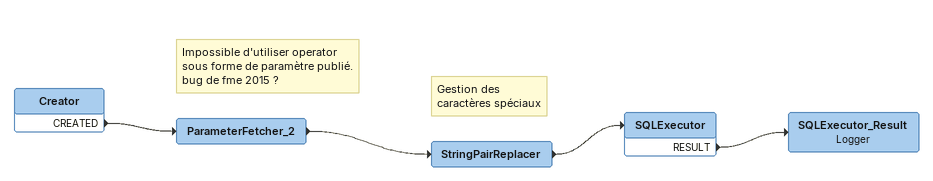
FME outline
Creator
    CREATED -> ParameterFetcher_2
Note: Impossible d'utiliser operator / sous forme de paramètre publié. / bug de fme 2015 ?
ParameterFetcher_2
    -> StringPairReplacer
Note: Gestion des / caractères spéciaux
StringPairReplacer
    -> SQLExecutor
SQLExecutor
    RESULT -> SQLExecutor_Result
SQLExecutor_Result: Logger
